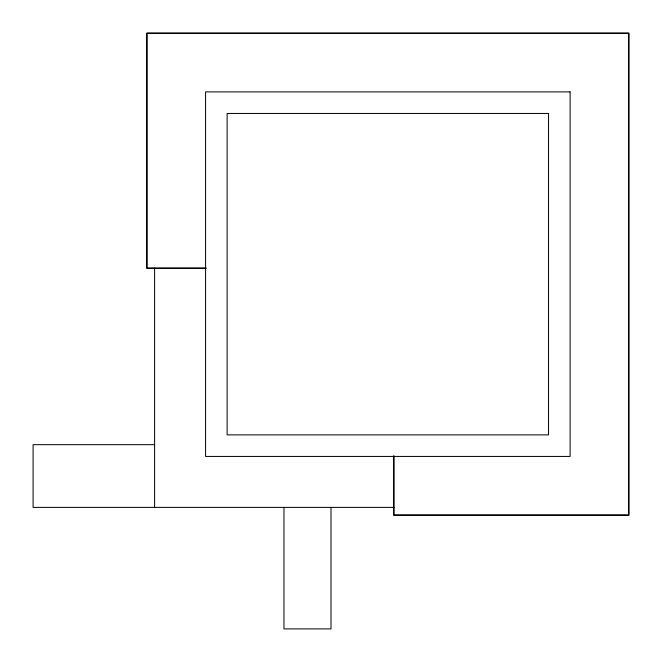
<?xml version="1.0" encoding="UTF-8"?>
<svg xmlns="http://www.w3.org/2000/svg" width="662" height="662" viewBox="0 0 662 662"><rect width="100%" height="100%" fill="white"/><g stroke="black" fill="none" stroke-linecap="round" stroke-linejoin="round"><path stroke-width="0.99" d="M206.114 268.085L146.972 268.085L146.972 33.299L628.701 33.299L628.701 515.028L393.915 515.028L393.915 455.886M206.081 268.284L146.774 268.284L146.774 33.1L628.9 33.1L628.9 515.226L393.716 515.226L393.716 455.919M154.61 444.674L33.1 444.674L33.1 507.39L393.964 507.39M331 507.39L331 628.9L283.965 628.9L283.965 507.39M154.61 268.102L154.61 507.39M570.106 91.894L205.568 91.894L205.568 456.432L570.106 456.432L570.106 91.894M548.541 113.459L227.124 113.459L227.124 434.876L548.541 434.876L548.541 113.459"/></g></svg>
